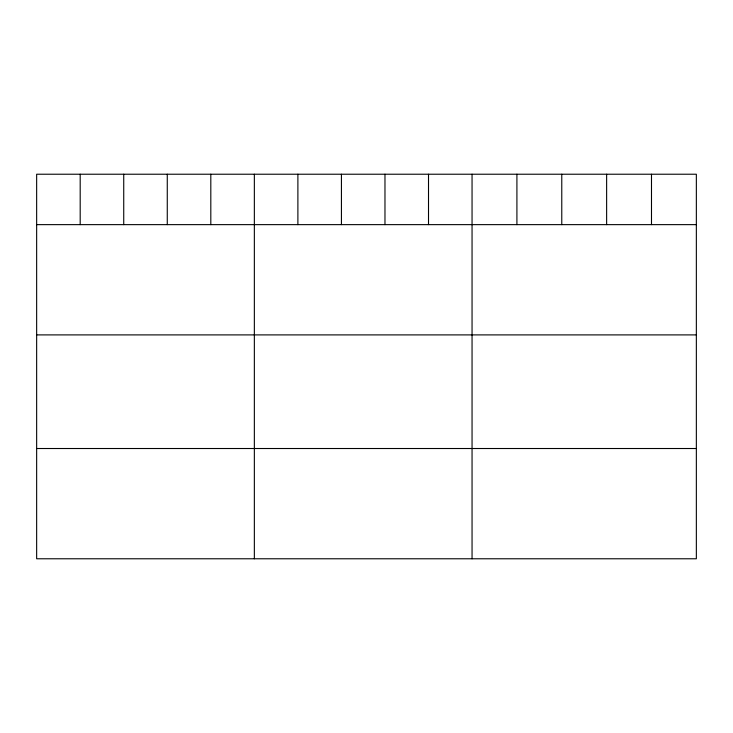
<?xml version="1.0" encoding="UTF-8"?>
<svg xmlns="http://www.w3.org/2000/svg" width="733" height="733" viewBox="0 0 733 733"><rect width="100%" height="100%" fill="white"/><g stroke="black" fill="none" stroke-linecap="round" stroke-linejoin="round"><path stroke-width="1.1" d="M696.35 224.637L696.35 558.775L36.65 558.775L36.65 174.225L696.35 174.225L696.35 224.637L36.65 224.637M36.65 334.899L696.35 334.899M36.65 448.514L696.35 448.514M651.49 174.225L651.49 224.637M606.631 174.225L606.631 224.637M561.771 174.225L561.771 224.637M516.912 174.225L516.912 224.637M472.052 174.225L472.052 558.775M428.512 174.225L428.512 224.637M384.972 174.225L384.972 224.637M341.431 174.225L341.431 224.637M297.891 174.225L297.891 224.637M254.351 174.225L254.351 558.775M210.811 174.225L210.811 224.637M167.271 174.225L167.271 224.637M123.73 174.225L123.73 224.637M80.19 174.225L80.19 224.637"/></g></svg>
